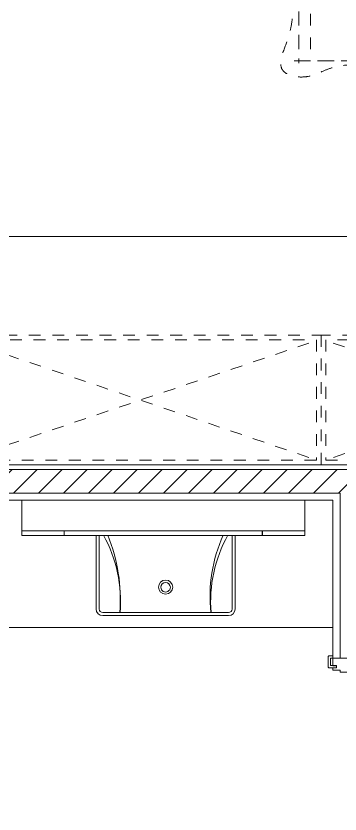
# Model space of a CAD drawing. Header units: millimetres. Extents: x 2160 to 29548, y 1196 to 18324.
# Drawn here: x 22859 to 24234, y 7638 to 11023 of the extents above; entities that cross this region are included whole.
import ezdxf

# ---------------------------------------------------------------- set-up
doc = ezdxf.new("R2010")
doc.units = ezdxf.units.MM
doc.linetypes.add('JZ-I-活动家具', pattern=[100, 50, -50])
doc.linetypes.add('划线', pattern=[318, 159, -159])
for name, color, linetype, lineweight, true_color in [('A-DETL-GENF-3', 7, 'Continuous', 5, 0x7f5f3f), ('A-DETL-GENF-5', 9, 'Continuous', 5, 0x808080), ('A-DETL-GENF-6', 9, 'JZ-I-活动家具', 5, 0x808080), ('A-DOOR', 30, 'Continuous', 9, 0xff7f00), ('A-DOOR-FRAM', 30, 'Continuous', 9, 0xff7f00), ('A-新建墙体', 7, 'Continuous', 18, 0x848400), ('A-新建墙体-2', 9, 'Continuous', 5, 0x808080), ('A-新建墙体-3', 7, 'Continuous', 9, 0xff8080), ('G-ANNO-TEXT-1', 7, 'Continuous', 5, 0x008000), ('Q-CASE', 7, 'Continuous', 9, 0x7f5f3f), ('Q-CASE-4', 250, '划线', 5, 0x333333)]:
    doc.layers.add(name, color=color, linetype=linetype, lineweight=lineweight, true_color=true_color)

# ---------------------------------------------------------------- blocks, each defined once
blk = doc.blocks.new('I-W-门套 - 标准-14624188-02平面布置及立面索引')
at = {"layer": 'A-DOOR'}
for p, q in [((-430.6, 0), (-430.6, -18)), ((-421.6, -11), (-421.6, 0)), ((-380.6, 15), (-389.6, 15)), ((-389.6, 15), (-389.6, -11)), ((-380.6, -18), (-380.6, 15)), ((-430.6, -18), (-428.6, -20)), ((-428.6, -20), (-382.6, -20)), ((-389.6, -11), (-421.6, -11)), ((-382.6, -20), (-380.6, -18))]:
    blk.add_line(p, q, dxfattribs=at)
blk = doc.blocks.new('I-W-门框 - 标准-14208058-02平面布置及立面索引')
at = {"layer": 'A-DOOR-FRAM'}
for p, q in [((-650, 0), (-617.5, 0)), ((-617.5, 0), (-617.5, -15)), ((-608, 0), (-598, 0)), ((-608, -15), (-608, 0)), ((-598, 0), (-598, -30)), ((98, 0), (108, 0)), ((98, -30), (98, 0)), ((108, 0), (108, -15)), ((117.5, 0), (150, 0)), ((117.5, -15), (117.5, 0)), ((-617.5, -15), (-608, -15)), ((-598, -30), (-590, -30)), ((-590, -30), (-590, -105)), ((90, -30), (98, -30)), ((90, -105), (90, -30)), ((108, -15), (117.5, -15)), ((-617.5, -134), (-617.5, -150)), ((-608, -134), (-617.5, -134)), ((-608, -150), (-608, -134)), ((-598, -105), (-598, -150)), ((-590, -105), (-598, -105)), ((98, -105), (90, -105)), ((98, -150), (98, -105)), ((108, -134), (108, -150)), ((117.5, -134), (108, -134)), ((117.5, -150), (117.5, -134)), ((-617.5, -150), (-650, -150)), ((-598, -150), (-608, -150)), ((108, -150), (98, -150)), ((150, -150), (117.5, -150))]:
    blk.add_line(p, q, dxfattribs=at)
blk = doc.blocks.new('LH-I-浴柜镜柜_J5-800_1500宽1 - 宽800-14264158-02平面布置及立面索引')
at = {"layer": 'Q-CASE'}
for p, q in [((1200, 0), (0, 0)), ((0, 0), (0, -130)), ((1200, -130), (1200, 0)), ((0, -130), (0, -150)), ((0, -130), (80, -130)), ((80, -130), (179, -130)), ((179, -130), (179, -150)), ((179, -130), (180, -130)), ((180, -130), (1020, -130)), ((180, -130), (180, -150)), ((1020, -130), (1020, -150)), ((1020, -130), (1021, -130)), ((1021, -130), (1120, -130)), ((1021, -130), (1021, -150)), ((1120, -130), (1200, -130)), ((1200, -150), (1200, -130)), ((80, -150), (0, -150)), ((179, -150), (80, -150)), ((1020, -150), (180, -150)), ((1120, -150), (1021, -150)), ((1200, -150), (1120, -150))]:
    blk.add_line(p, q, dxfattribs=at)
at = {"layer": 'Q-CASE-4'}
for p, q in [((179, -150), (180, -150)), ((180, -150), (179, -150)), ((1201, -150), (1200, -150)), ((1200, -150), (1201, -150))]:
    blk.add_line(p, q, dxfattribs=at)
blk = doc.blocks.new('LH-I-浴柜地柜_台下盆-185户型 - 宽800x深580x高600-12992861-02平面布置及立面索引')
at = {"layer": 'Q-CASE'}
for p, q in [((-720, -530), (-720, -550)), ((-720, -550), (720, -550))]:
    blk.add_line(p, q, dxfattribs=at)
blk = doc.blocks.new('LH-I-面盆_台下盆 - 标准-V15-02平面布置及立面索引')
at = {"layer": 'A-DETL-GENF-3'}
for p, q in [((-295, -28), (-295, -340)), ((-282, -340), (-282, -28)), ((267, 0), (-267, 0)), ((-267, -13), (267, -13)), ((282, -28), (282, -340)), ((295, -340), (295, -28))]:
    blk.add_line(p, q, dxfattribs=at)
for centre, radius, start, end in [((-267, -28), 28, 90, 180), ((-267, -28), 15, 90, 180), ((-776, -58.7), 585, 331.1676, 4.4853), ((-819, -82.2), 630.5, 335.7907, 6.3004), ((776, -58.7), 585, 175.5147, 208.8324), ((891.7, -72.8), 699.3, 175.0951, 202.5223), ((267, -28), 28, 0, 90), ((267, -28), 15, 360, 90), ((0.1, -121), 30, 0, 180), ((0, -120), 20, 360, 180), ((0.1, -121), 30, 180, 0), ((0, -120), 20, 180, 360)]:
    blk.add_arc(centre, radius, start, end, dxfattribs=at)
blk = doc.blocks.new('JZ-I-1800床组合2D - JZ-I-1800床组合_1100_-14186444-02平面布置及立面索引')
at = {"layer": 'A-DETL-GENF-6'}
for p, q in [((2000, 900), (0, 900)), ((2020, 900), (0, 900)), ((1950, -900), (1950, 900)), ((2000, -910), (2000, 910)), ((2000, -900), (2000, 900))]:
    blk.add_line(p, q, dxfattribs=at)
blk.add_open_spline([(1873, -900), (1971.4, -970.1), (2089, -999), (2067.2, -789.1), (2008.2, -681.5), (2073.3, -490.8), (1991, -271.6), (2049.7, -27.5), (1999.5, 200.2), (2073.3, 483.7), (1983, 701.2), (2108.7, 948), (1966.1, 979.4), (1764.2, 866.6), (1598.9, 991.2), (1374.2, 923.8), (1267.6, 903.2), (1192.8, 900)], degree=3, knots=[0, 0, 0, 0, 140.356688, 240.855445, 374.272085, 514.628774, 800.960617, 1037.309606, 1234.977718, 1501.883052, 1872.056655, 1990.732643, 2052.345442, 2125.407537, 2467.000811, 2608.004871, 2786.638856, 2786.638856, 2786.638856, 2786.638856], dxfattribs=at)
blk = doc.blocks.new('JZ-I-柜体2D - JZ-I-柜体550x1540-14188748-02平面布置及立面索引')
at = {"layer": 'A-DETL-GENF-6'}
for p, q in [((0, 0), (0, -1540)), ((550, 0), (0, 0)), ((550, -1540), (550, 0)), ((20, -1520), (530, -10.1)), ((20, -20), (20, -1520)), ((530, -20), (20, -20)), ((530, -1520), (20, -20)), ((530, -1520), (530, -20)), ((20, -1520), (530, -1520)), ((0, -1540), (550, -1540))]:
    blk.add_line(p, q, dxfattribs=at)
blk = doc.blocks.new('JZ-I-柜体2D - JZ-I-柜体550x1540-14188738-02平面布置及立面索引')
at = {"layer": 'A-DETL-GENF-6'}
for p, q in [((0, 0), (0, 1540)), ((0, 1540), (550, 1540)), ((550, 1540), (550, 0)), ((20, 1520), (530, 1520)), ((20, 20), (20, 1520)), ((20, 1520), (530, 10.1)), ((530, 1520), (20, 20)), ((530, 1520), (530, 20)), ((550, 0), (0, 0)), ((530, 20), (20, 20))]:
    blk.add_line(p, q, dxfattribs=at)

msp = doc.modelspace()

# ---------------------------------------------------------------- hatches: boundary and pattern name
at = {"layer": 'A-新建墙体-2'}
h = msp.add_hatch(dxfattribs=at)
h.set_pattern_fill('FP_1', color=256, style=0, pattern_type=2)
h.set_pattern_definition([(45, (11833.81, 0), (-53.033, 53.033), [])])
h.paths.add_polyline_path([(26133.8, 9000), (26133.8, 9100), (22733.8, 9100), (22733.8, 9000), (25643.6, 9000)], flags=0)

# ---------------------------------------------------------------- linework, layer by layer
at = {"layer": 'A-新建墙体'}
for p, q in [((26133.8, 9100), (22633.8, 9100)), ((22733.8, 9000), (24233.8, 9000)), ((24233.8, 9000), (24233.8, 8300)), ((24233.8, 8300), (24333.8, 8300))]:
    msp.add_line(p, q, dxfattribs=at)
at = {"layer": 'A-新建墙体-3'}
for p, q in [((26113.8, 9120), (22613.8, 9120)), ((22763.8, 8970), (22883.8, 8970)), ((24083.8, 8970), (24203.8, 8970)), ((24203.8, 8970), (24203.8, 8300)), ((24203.8, 8300), (24233.8, 8300)), ((24233.8, 8300), (24233.8, 8300))]:
    msp.add_line(p, q, dxfattribs=at)
at = {"layer": 'G-ANNO-TEXT-1'}
msp.add_line((21179.5, 10087.9), (28408.3, 10087.9), dxfattribs=at)

# ---------------------------------------------------------------- block references
at = {"layer": 'A-DETL-GENF-5'}
for name, p, rotation in [('JZ-I-1800床组合2D - JZ-I-1800床组合_1100_-14186444-02平面布置及立面索引', (26058.8, 11732.7), 180), ('JZ-I-柜体2D - JZ-I-柜体550x1540-14188738-02平面布置及立面索引', (24153.6, 9120), 89.9999999999999), ('JZ-I-柜体2D - JZ-I-柜体550x1540-14188748-02平面布置及立面索引', (24153.6, 9120), 90.0000000000001)]:
    msp.add_blockref(name, p, dxfattribs=dict(at, rotation=rotation))
at = {"layer": 'A-DOOR'}
for name, p, rotation in [('I-W-门套 - 标准-14624188-02平面布置及立面索引', (24203.8, 7878.4), 270), ('I-W-门框 - 标准-14208058-02平面布置及立面索引', (24203.8, 8150), 90)]:
    msp.add_blockref(name, p, dxfattribs=dict(at, rotation=rotation))
at = {"layer": 'Q-CASE'}
for name, p in [('LH-I-浴柜镜柜_J5-800_1500宽1 - 宽800-14264158-02平面布置及立面索引', (22883.8, 8970)), ('LH-I-浴柜地柜_台下盆-185户型 - 宽800x深580x高600-12992861-02平面布置及立面索引', (23483.8, 8980))]:
    msp.add_blockref(name, p, dxfattribs=at)
at = {"layer": 'Q-CASE', "rotation": 180}
msp.add_blockref('LH-I-面盆_台下盆 - 标准-V15-02平面布置及立面索引', (23493.8, 8480), dxfattribs=at)

doc.saveas('drawing.dxf')
